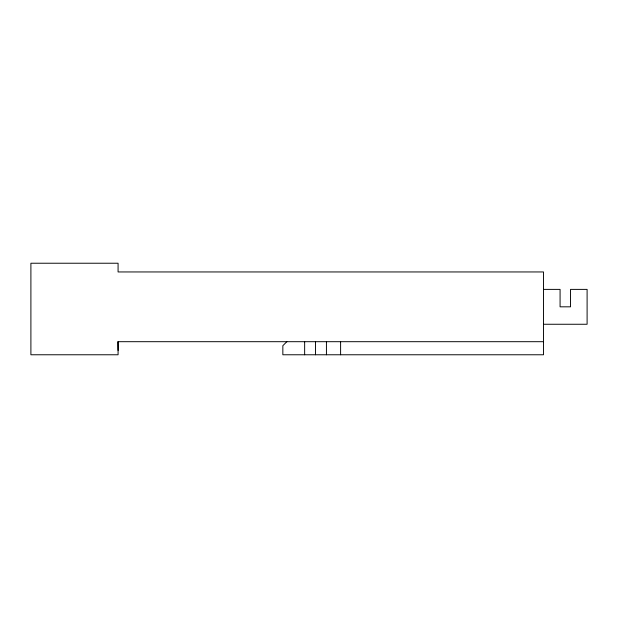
<?xml version="1.0" encoding="UTF-8"?>
<svg xmlns="http://www.w3.org/2000/svg" width="618" height="618" viewBox="0 0 618 618"><rect width="100%" height="100%" fill="white"/><g stroke="black" fill="none" stroke-linecap="round" stroke-linejoin="round"><path stroke-width="0.93" d="M286.852 341.692L282.843 345.701L282.843 354.771L543.508 354.771L543.508 271.951L118.077 271.951L118.077 263.229L30.9 263.229L30.9 354.771L118.077 354.771L118.077 341.692M543.508 289.386L560.078 289.386L560.078 306.822L570.538 306.822L570.538 289.386L587.1 289.386L587.1 324.257L543.508 324.257M543.508 341.692L117.907 341.692L118.077 350.414M340.603 341.692L340.603 354.771M326.435 341.692L326.435 354.771M315.535 341.692L315.535 354.771M304.643 341.692L304.643 354.771"/></g></svg>
